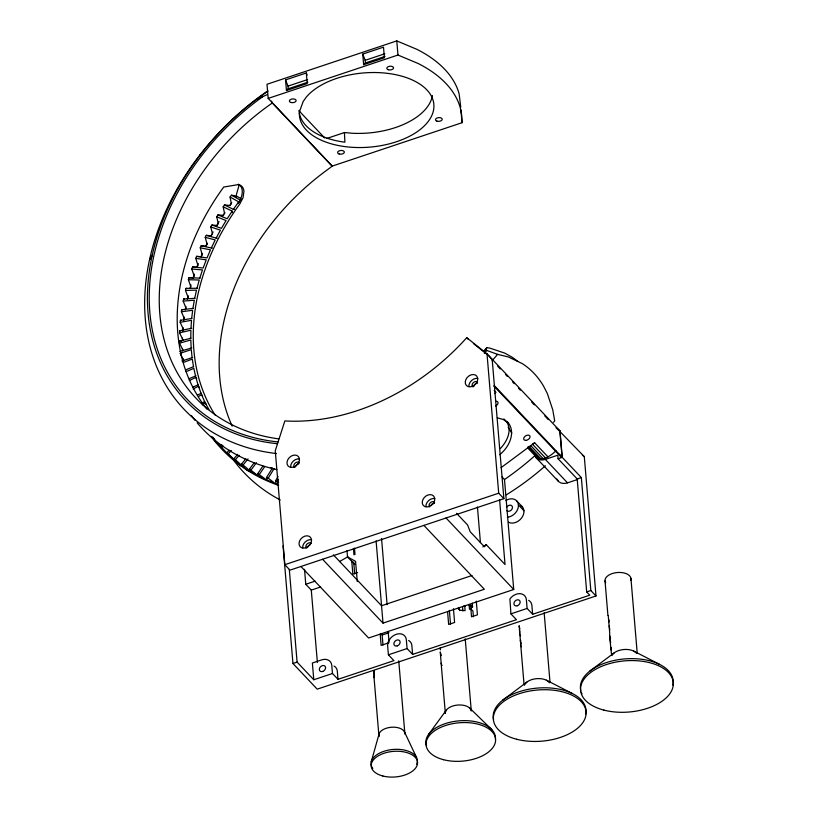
<?xml version="1.0" encoding="UTF-8"?>
<svg xmlns="http://www.w3.org/2000/svg" width="818" height="818" viewBox="0 0 818 818"><rect width="100%" height="100%" fill="white"/><g stroke="black" fill="none" stroke-linecap="round" stroke-linejoin="round"><path stroke-width="1.23" d="M183.529 329.654L180.185 322.333L180.379 320.308L191.903 318.447M238.979 185.655L236.402 194.531M183.068 340.104L179.541 332.814L179.623 330.809L190.972 328.355L191.514 320.288L180.185 322.333M184.561 319.102L181.402 311.75L181.698 309.715L193.16 308.427M191.678 318.427L192.659 310.288L181.402 311.75M194.255 276.269L191.801 269.03L192.516 266.975L197.404 267.353M609.768 633.694L608.234 615.514M186.146 308.468L183.181 301.096L183.58 299.051L194.96 298.345M192.925 308.406L194.336 300.216L183.181 301.096M188.273 297.803L185.482 290.431L185.993 288.376L197.24 288.263M610.729 647.447L610.698 647.621A13.016 7.188 -4.8 0 0 611.128 649.932L611.046 647.723M507.119 421.372C516.731 431.812 509.225 447.18 499.655 454.706M190.983 287.098L188.365 279.725L188.978 277.67L200.073 278.14M194.704 298.335L196.514 290.134L185.482 290.431M609.042 620.003L608.94 622.038M196.985 288.243L199.244 280.012L188.365 279.725M212.568 234.101L210.747 226.985L211.862 225.022L217.414 225.533M371.198 761.947L378.99 734.247M198.028 265.717L195.758 258.376L196.586 256.341L201.647 256.74M440.104 648.009L440.196 649.277A10.368 4.816 -7.7 0 0 440.544 649.84M199.807 278.12L202.486 269.899L191.801 269.03M202.343 255.114L200.246 247.803L201.167 245.778L206.402 246.208M192.516 266.975L203.15 268.018L206.238 259.838L195.758 258.376M207.179 244.602L205.246 237.332L206.269 235.339L211.668 235.799M196.586 256.341L206.985 257.956L210.482 249.838L200.246 247.803M235.932 197.148L236.412 195.993L240.553 198.355M193.692 278.038L188.978 277.67M201.167 245.778L211.32 247.977L215.206 239.94L205.246 237.332M218.345 223.979L216.729 216.811L217.936 214.878L223.641 215.451M206.269 235.339L216.136 238.099L220.41 230.165L210.747 226.985M224.643 213.917L223.181 206.821L224.469 204.919L230.328 205.563M211.862 225.022L221.422 228.355L226.065 220.543L216.729 216.811M278.406 484.491L276.187 483.745L275.533 480.892L278.018 476.485M275.533 480.892L277.292 481.485L278.539 479.287M231.392 204.06L230.073 197.036L231.453 195.195L236.412 195.993M274.112 468.591L268.222 478.162L266.525 477.456L272.496 467.937M217.936 214.878L227.169 218.764L232.159 211.095L223.181 206.821M149.592 259.398L152.23 255.267L149.612 259.388M224.469 204.919L233.345 209.357L238.682 201.852L230.073 197.036M257.844 473.499L265.942 479.532L258.703 476.004L257.844 473.499L262.895 466.076M259.48 474.297L264.531 466.884M517.702 361.362A152.925 96.994 -57.9 0 0 511.506 356.842L504.788 353.131L489.88 348.131L486.914 347.66L484.43 350.861M428.468 734.584L446.301 710.167M231.453 195.195L240.073 199.97M241.167 199.132L238.191 203.14A13.947 8.783 -60.4 0 0 238.314 184.183M249.51 469.031L257.425 475.33L250.502 471.362L249.51 469.031L254.224 462.681M251.085 469.921L256.463 462.681M199.459 155.512L200.543 154.571M241.566 464.051C256.32 474.624 245.625 471.812 241.566 464.051L245.84 458.765M243.058 465.043L248.038 458.878M486.914 347.66L486.209 348.499A216.238 164.98 -43.4 0 1 483.735 351.331M553.51 422.303L554.706 420.933L552.743 409.787L547.334 393.499L543.53 386.106A152.925 96.994 -57.9 0 0 522.16 363.54L508.244 356.924L497.589 354.358L496.24 355.953A232.506 177.394 -43.4 0 1 492.231 360.503M499.604 499.91L505.033 564.522L486.229 544.655L484.409 546.772L470.186 531.741L467.63 525.013L456.536 513.295M494.9 393.57L495.943 392.292L494.225 390.472M497.589 354.358L486.843 350.462L485.657 351.822A225.379 171.964 -43.4 0 1 484.348 353.284M234.009 458.581C249.633 471.7 237.915 465.248 234.009 458.581L237.762 454.307M235.431 459.665L239.173 455.391M562.078 457.201L494.399 385.697L493.775 385.912L561.455 457.405L562.078 457.201L559.86 430.81L487.007 353.846L466.73 337.691L465.534 339.02A206.003 157.179 -43.4 0 1 287.742 421.076L284.869 420.933L275.267 450.749L284.838 564.686L290.001 570.146L503.878 498.663L492.18 359.306M226.883 452.64L234.153 459.696L226.883 452.64L229.234 450.166M228.212 453.816L231.351 450.514M220.185 446.239L227.23 453.53L220.185 446.239L221.821 444.655M221.433 447.507L223.069 445.922M307.139 75.031L306.321 72.955L285.554 79.898L286.443 90.501L288.233 88.763L307.844 82.209M363.632 64.704L384.399 57.761L383.509 47.158L362.742 54.09L363.632 64.704L365.421 62.966L385.033 56.411M555.954 450.892C550.667 455.8 541.526 462.763 534.972 455.585L534.042 456.434A239.838 182.987 -43.4 0 1 504.491 479.542L513.724 589.492L368.601 637.999L300.932 566.506M257.793 98.364L268.048 91.033M502.661 700.208L526.894 682.069M589.88 671.057L614.114 652.917M256.198 99.54L266.965 94.755M501.066 467.671L534.624 442.753L547.948 456.833M262.578 96.79L260.155 98.549A223.355 170.41 -43.4 0 0 149.479 306.903A223.355 170.41 -43.4 0 0 278.069 441.935M271.576 101.115L272.333 102.976L269.654 104.857A216.238 164.98 -43.4 0 0 159.305 304.531A216.238 164.98 -43.4 0 0 278.713 438.877M460.759 107.148L459.143 93.927A152.925 84.407 -4.8 0 0 416.945 49.356L396.781 40.9L266.995 84.285L268.181 98.416L332.241 166.095L329.582 168.171A216.238 164.98 -43.4 0 0 232.2 426.158M534.624 442.753L532.508 444.235L545.586 458.06M202.261 404.808L205.195 402.845L206.177 404.174M482.876 546.874L486.229 544.655M347.916 556.731L339.501 561.577M198.59 396.474L201.576 394.644L202.527 395.984M201.484 403.172L204.94 401.536M199.387 387.507L198.477 386.147L193.181 389.031M197.915 394.777L201.453 393.254M192.619 387.262L198.477 384.685M196.77 378.744L195.891 377.364L189.377 380.544M188.917 378.734L196.023 375.84M185.737 369.838L193.661 366.658M186.095 371.699L193.825 368.335L195.461 375.697M181.933 361.024L192.7 357.435M183.334 362.497L192.291 359.082L193.488 366.628M288.233 88.763L288.018 86.115L307.629 79.561M365.421 62.966L365.196 60.317L384.808 53.763M286.443 90.501L307.21 83.559L306.321 72.955M268.181 98.416L397.967 55.031L418.131 63.487A152.925 84.407 -4.8 0 1 460.329 108.068L461.618 114.632L462.017 122.71L332.241 166.095M326.719 138.477L344.439 132.557L352.589 133.273A67.424 37.219 -4.8 0 0 432.436 95.532M534.675 455.565A11.626 8.865 -43.4 0 0 545.309 459.379L557.774 455.207L558.08 458.745L577.191 478.939L586.68 591.905L589.778 595.187L532.641 614.277L527.109 608.439L526.383 599.747A10.46 7.986 -43.4 0 0 519.941 593.643A10.46 7.986 -43.4 0 0 509.911 598.929L510.913 613.858L516.444 619.696L412.609 654.4L407.078 648.562L406.352 639.86A10.46 7.986 -43.4 0 0 396.28 634.287A10.46 7.986 -43.4 0 0 387.66 646.108L388.397 654.809L393.918 660.647L337.998 679.339L332.476 673.5L331.791 665.443A10.46 7.986 -43.4 0 0 321.719 659.87L312.374 662.999L313.785 679.748L332.476 673.5M558.08 458.745L562.232 457.364L581.342 477.559L590.831 590.524L595.995 595.974L317.22 689.155L292.946 663.5L283.069 545.872M284.838 564.686L498.704 493.203L503.878 498.663M577.191 478.939L581.342 477.559M556.894 479.031A11.626 8.865 -43.4 0 0 567.518 482.845L577.723 479.43M304.511 569.328L305.768 584.267L315.104 581.138M357.63 572.528L352.844 574.124L351.75 561.046M305.768 584.267L311.29 590.105L320.636 586.976M472.027 575.494L381.546 605.739L333.366 554.839M322.558 559.267L383.008 623.122L484.348 589.257L423.898 525.401M292.946 663.5L297.098 662.12L313.785 679.748M469.143 605.197L470.514 604.737L472.579 606.925L471.209 607.375L469.143 605.197L469.491 609.338L470.861 608.889L472.927 611.066L473.407 616.731M380.769 633.572L382.149 635.034L388.979 632.743M389.102 642.703L381.127 645.371L380.186 634.103M388.397 654.809L407.078 648.562M510.913 613.858L527.109 608.439M586.68 591.905L590.831 590.524M179.817 351.413L191.841 347.926M179.96 353.356L191.289 349.613L192.056 357.323M183.181 350.401L179.469 343.171L179.439 341.188L191.003 338.192M179.469 343.171L190.829 339.981L191.156 347.834M179.541 332.814L190.901 330.196L190.798 338.171M185.993 288.376L186.882 288.437M211.32 247.977L212.363 248.048M183.58 299.051L184.439 299.112M216.136 238.099L217.22 238.181M181.698 309.715L182.516 309.777M180.379 320.308L181.167 320.38M233.345 209.357L234.51 209.469M191.719 328.427L190.972 328.355M179.623 330.809L180.369 330.891M179.439 341.188L181.504 341.525M497.344 417.834L503.428 419.593L508.06 422.886M464.031 605.852L464.726 606.066L465.105 610.627L459.828 610.269L457.743 608.357M208.917 409.501L205.195 402.845M633.602 651.036L659.472 664.339M546.383 680.187L572.252 693.49M346.996 550.626L347.517 556.905L355.574 561.363L357.282 581.608M485.503 349.623L486.843 350.462M277.292 481.485L278.621 482.456M268.222 478.162L274.797 483.223L267.281 480.135L266.525 477.456M473.407 343.54L489.072 356.024L492.211 359.777M556.005 427.732L559.86 430.81M557.078 428.632L584.297 456.618L595.995 595.974M582.365 455.084L584.297 456.618M270.85 467.528L272.353 468.755M469.542 707.928L491.802 729.615M298.989 110.819L324.685 137.966M272.333 102.976L332.261 166.289M497.671 366.178L500.289 368.938M505.524 374.47L507.272 376.321M512.508 381.853L514.256 383.693M518.612 388.305L520.36 390.145M531.71 402.129L534.328 404.9M544.798 415.963L548.285 419.644M466.73 337.691L468.458 339.501M545.309 459.379L567.518 482.845M530.606 445.462L543.142 458.704M529.052 446.331L540.78 458.714M527.947 446.802L538.653 458.111M527.538 447.732L534.972 455.585M535.913 457.548L558.121 481.015M502.068 476.986L504.491 479.542M516.802 500.984L522.324 506.823M505.943 500.442A10.46 7.986 -43.4 0 1 518.418 504.911L523.939 510.749M446.045 517.999L513.724 589.492M347.517 556.905L354.756 564.543M220.482 446.608L213.948 439.409L220.584 446.72M212.373 437.139L214.745 439.869L212.721 437.17M441.291 655.555L440.268 651.956L441.106 662.713A13.016 7.188 -4.8 0 0 441.372 664.104M374.337 671.762L373.673 670.607M559.522 454.297L561.455 457.405M508.121 427.17L511.812 433.111M180.727 354.787L183.856 360.544M374.358 675.218L373.632 670.525L373.898 675.085A13.926 10.46 5.5 0 0 374.041 677.079L374.194 677.662M204.469 401.341L201.576 394.644M404.409 731.793L416.587 757.56M459.818 610.535L458.929 607.488M200.952 393.08L198.477 386.147M362.742 54.09L365.196 60.317M285.554 79.898L288.018 86.115M197.946 384.532L195.891 377.364M611.445 653.715L609.891 638.858M232.159 211.095L232.445 212.506M609.758 629.972L609.226 625.821M464.849 605.545L464.961 606.271M519.839 632.457L519.195 625.709A13.016 7.188 -4.8 0 0 519.87 628.449M630.944 578.438L637.191 652.897M610.637 642.866L610.31 640.218A13.016 7.188 -4.8 0 1 609.88 637.907L609.615 634.707A13.016 7.188 -4.8 0 0 610.596 637.876M605.023 580.933L607.917 615.433M560.013 430.974L562.232 457.364M544.154 612.672L549.982 682.059M532.641 614.277L531.904 605.586A10.46 7.986 -43.4 0 0 528.653 600.351M519.41 629.103L520.452 641.557M520.739 645.024L524.062 684.605M487.007 353.846L498.704 493.203M460.933 109.755L462.017 122.71M477.436 506.996L480.432 542.61M476.281 601.107L477.436 614.829L471.526 616.813L470.861 608.889M472.262 603.163L472.579 606.925M471.209 607.375L471.383 609.451M462.569 607.171L462.886 610.974M465.217 638.817L471.28 710.954M453.448 608.745L454.603 622.467L448.653 624.451L447.61 611.976M449.358 610.422L450.514 624.144M396.781 40.9L397.967 55.031M441.137 663.183L445.36 713.46M412.609 654.4L411.883 645.699A10.46 7.986 -43.4 0 0 408.632 640.474M398.755 660.852L404.828 733.163M381.546 538.489L387.108 604.655M388.161 631.435L389 641.455M344.439 132.557L344.889 142.189A67.424 37.219 -4.8 0 1 300.359 116.821L299.347 113.978L299.327 110.328M376.096 540.841L383.008 623.122M382.149 635.034L382.988 645.044M373.938 676.414L378.908 735.668M354.47 548.162L354.992 554.41L353.959 554.757L353.437 548.51M353.713 562.048L354.715 573.929M337.998 679.339L337.323 671.281A10.46 7.986 -43.4 0 0 334.071 666.046M311.29 590.105L317.374 662.488M289.316 569.502L297.098 662.12M472.62 386.771A3.374 2.577 -43.4 0 1 473.09 382.885A3.374 2.577 -43.4 0 1 477.068 381.812M468.878 386.587A6.973 5.317 -43.4 0 1 477.804 378.437M473.653 386.771A3.374 2.577 -43.4 0 1 477.61 383.172M294.357 467.323A3.374 2.577 -43.4 0 1 295.134 463.131A3.374 2.577 -43.4 0 1 299.337 462.784M290.615 467.139A6.973 5.317 -43.4 0 1 299.541 458.99M295.431 466.945A3.374 2.577 -43.4 0 1 298.959 463.734M307.466 547.671A3.374 2.577 -43.4 0 1 310.206 544.624M302.66 547.866A6.973 5.317 -43.4 0 1 311.586 539.727M306.402 548.06A3.374 2.577 -43.4 0 1 307.179 543.858A3.374 2.577 -43.4 0 1 311.382 543.51M425.892 506.679A6.973 5.317 -43.4 0 1 434.808 498.54M429.624 506.874A3.374 2.577 -43.4 0 1 430.411 502.671A3.374 2.577 -43.4 0 1 434.603 502.324M442.119 665.412A13.016 7.188 -4.8 0 1 441.567 664.553M445.329 712.989A13.016 7.188 -4.8 0 1 457.426 705.065A13.016 7.188 -4.8 0 1 471.188 710.484M426.556 745.842A34.877 19.254 -4.8 0 1 458.254 720.914A34.877 19.254 -4.8 0 1 495.381 739.196M524.481 685.187A13.016 7.188 -4.8 0 1 524.675 684.717M524.921 684.257A13.016 7.188 -4.8 0 1 536.332 678.695A13.016 7.188 -4.8 0 1 548.858 681.946M549.215 682.355A13.016 7.188 -4.8 0 1 549.512 682.774M493.602 719.779A46.503 25.665 -4.8 0 1 539.399 687.928A46.503 25.665 -4.8 0 1 585.586 714.237M521.424 643.776A13.016 7.188 -4.8 0 1 520.524 640.136L520.821 643.602A13.016 7.188 -4.8 0 0 521.414 646.823M520.493 635.862A55.389 51.769 -88.3 0 1 520.136 634.154M605.698 582.743A13.016 7.188 -4.8 0 1 617.089 572.549A13.016 7.188 -4.8 0 1 630.729 580.32M611.895 655.566A13.016 7.188 -4.8 0 1 612.13 655.106M612.426 654.645A13.016 7.188 -4.8 0 1 623.551 649.543A13.016 7.188 -4.8 0 1 635.678 652.396M636.077 652.795A13.016 7.188 -4.8 0 1 636.435 653.204M580.811 690.627A46.503 25.665 -4.8 0 1 626.619 658.776A46.503 25.665 -4.8 0 1 672.795 685.085M582.017 693.858A46.503 25.665 -4.8 0 1 581.322 692.253M371.822 766.916A23.252 12.832 -4.8 0 1 394.123 749.38A23.252 12.832 -4.8 0 1 416.628 764.216M372.814 768.45A23.252 12.832 -4.8 0 1 372.272 767.693M379.143 736.589A13.016 7.188 -4.8 0 1 390.973 727.284A13.016 7.188 -4.8 0 1 404.838 734.104M276.801 469.583A232.506 177.394 -43.4 0 1 197.169 422.845M195.195 420.462A232.506 177.394 -43.4 0 1 191.402 415.544M276.504 453.55A232.506 177.394 -43.4 0 1 144.725 308.683A232.506 177.394 -43.4 0 1 266.678 91.667M278.641 485.381A232.506 177.394 -43.4 0 1 211.126 436.393M183.201 360.963A232.506 177.394 -43.4 0 1 182.997 358.724M182.506 350.799A232.506 177.394 -43.4 0 1 182.434 348.509M182.394 340.462A232.506 177.394 -43.4 0 1 182.445 338.141M182.762 331.157A232.506 177.394 -43.4 0 1 183.017 327.64M183.723 320.584A232.506 177.394 -43.4 0 1 184.162 317.036M185.246 309.92A232.506 177.394 -43.4 0 1 185.88 306.351M187.322 299.224A232.506 177.394 -43.4 0 1 188.14 295.635M189.97 288.478A232.506 177.394 -43.4 0 1 190.972 284.889M193.16 277.731A232.506 177.394 -43.4 0 1 194.347 274.153M196.893 267.026A232.506 177.394 -43.4 0 1 198.263 263.468M201.156 256.371A232.506 177.394 -43.4 0 1 202.312 253.723M205.942 245.809A232.506 177.394 -43.4 0 1 207.22 243.191M211.238 235.369A232.506 177.394 -43.4 0 1 213.109 231.923M217.015 225.083A232.506 177.394 -43.4 0 1 219.05 221.688M222.199 216.637A232.506 177.394 -43.4 0 1 224.919 212.465M229.991 205.052A232.506 177.394 -43.4 0 1 231.75 202.608M277.414 443.724A225.379 171.964 -43.4 0 1 147.751 309.112A225.379 171.964 -43.4 0 1 256.198 99.551M206.893 409.072A216.238 164.98 -43.4 0 1 221.525 190.083L223.703 187.056L237.731 184.694A13.937 8.865 -56.6 0 1 243.938 191.238L243.079 197.629L239.766 204.03A216.238 164.98 -43.4 0 0 215.124 415.074M280.298 499.982A232.506 177.394 -43.4 0 1 233.968 460.698M506.945 506.904A3.487 2.659 -43.4 0 1 511.547 505.565A3.487 2.659 -43.4 0 1 511.311 510.003A3.487 2.659 -43.4 0 1 506.751 510.575M520.688 505.514A10.46 7.986 -43.4 0 1 521.72 517.814A10.46 7.986 -43.4 0 1 508.51 522.232M518.418 504.911A10.46 7.986 -43.4 0 1 507.354 517.242M545.381 465.769A216.238 164.98 -43.4 0 1 506.291 494.839M495.708 401.28A3.487 2.229 -31.8 0 1 498.019 402.926A3.487 2.229 -31.8 0 1 495.606 406.014M503.827 418.949A31.626 20.194 -31.8 0 1 500.279 448.642M299.613 111.289L299.531 111.647A67.424 37.219 -4.8 0 0 388.509 144.05A67.424 37.219 -4.8 0 0 417.078 82.403A67.424 37.219 -4.8 0 0 306.229 97.178L303.192 101.463L299.613 111.289M471.976 386.474A6.973 5.317 -43.4 0 0 476.649 375.983A6.973 5.317 -43.4 0 0 465.851 379.583A6.973 5.317 -43.4 0 0 471.976 386.474M293.713 467.027A6.973 5.317 -43.4 0 0 298.386 456.536A6.973 5.317 -43.4 0 0 287.588 460.135A6.973 5.317 -43.4 0 0 293.713 467.027M434.215 503.264A3.374 2.577 -43.4 0 0 430.943 505.708A3.374 2.577 -43.4 0 1 434.225 503.274M305.758 547.763A6.973 5.317 -43.4 0 0 310.421 537.262A6.973 5.317 -43.4 0 0 299.633 540.872A6.973 5.317 -43.4 0 0 305.758 547.763M428.99 506.577A6.973 5.317 -43.4 0 0 433.652 496.076A6.973 5.317 -43.4 0 0 422.865 499.686A6.973 5.317 -43.4 0 0 428.99 506.577M443.53 759.707A34.877 19.254 -4.8 0 0 495.616 739.861A34.877 19.254 -4.8 0 0 443.315 726.302A34.877 19.254 -4.8 0 0 443.53 759.707M516.679 739.257A46.503 25.665 -4.8 0 0 586.117 712.785A46.503 25.665 -4.8 0 0 516.393 694.707A46.503 25.665 -4.8 0 0 516.679 739.257M603.899 710.106A46.503 25.665 -4.8 0 0 673.337 683.633A46.503 25.665 -4.8 0 0 603.612 665.555A46.503 25.665 -4.8 0 0 603.899 710.106M382.844 776.006A23.252 12.832 -4.8 0 0 417.558 762.775A23.252 12.832 -4.8 0 0 382.701 753.726A23.252 12.832 -4.8 0 0 382.844 776.006M388.325 69.745A3.374 1.861 -4.8 0 0 393.54 67.996A3.374 1.861 -4.8 0 0 388.683 66.493A3.374 1.861 -4.8 0 0 388.325 69.745M290.891 102.454A3.374 1.861 -4.8 0 0 296.106 100.706A3.374 1.861 -4.8 0 0 291.249 99.203A3.374 1.861 -4.8 0 0 290.891 102.454M436.986 121.146A3.374 1.861 -4.8 0 0 442.201 119.397A3.374 1.861 -4.8 0 0 437.344 117.894A3.374 1.861 -4.8 0 0 436.986 121.146M339.122 153.978A3.374 1.861 -4.8 0 0 344.337 152.24A3.374 1.861 -4.8 0 0 339.48 150.737A3.374 1.861 -4.8 0 0 339.122 153.978M322.691 671.466A3.487 2.659 -43.4 0 0 325.022 666.21A3.487 2.659 -43.4 0 0 319.634 668.02A3.487 2.659 -43.4 0 0 322.691 671.466M397.251 645.883A3.487 2.659 -43.4 0 0 399.583 640.637A3.487 2.659 -43.4 0 0 394.184 642.437A3.487 2.659 -43.4 0 0 397.251 645.883M517.283 605.77A3.487 2.659 -43.4 0 0 519.614 600.514A3.487 2.659 -43.4 0 0 514.215 602.324A3.487 2.659 -43.4 0 0 517.283 605.77M525.984 440.36A3.487 2.229 -31.8 0 0 529.952 436.168A3.487 2.229 -31.8 0 0 524.645 436.689A3.487 2.229 -31.8 0 0 525.984 440.36"/></g></svg>
